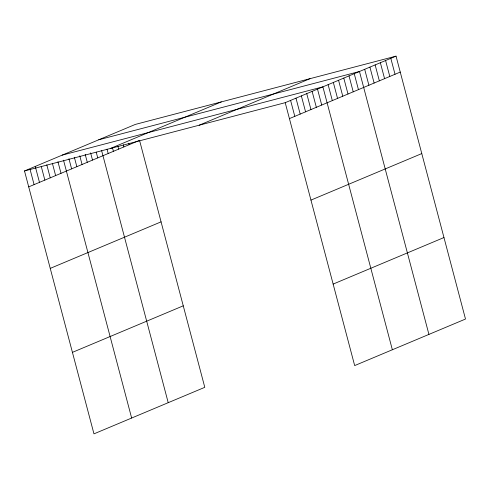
<?xml version="1.0" encoding="UTF-8"?>
<svg xmlns="http://www.w3.org/2000/svg" width="490" height="490" viewBox="0 0 490 490"><rect width="100%" height="100%" fill="white"/><g stroke="black" fill="none" stroke-linecap="round" stroke-linejoin="round"><path stroke-width="0.73" d="M28.708 186.886L139.54 140.354L204.789 387.327L93.964 433.858L24.5 170.955L135.326 124.417L396.036 56.142L465.5 319.045L354.674 365.583L285.211 102.673L396.036 56.142M110.532 148.421L221.364 101.889M199.179 125.207L310.005 78.676M289.418 118.611L400.25 72.079M50.243 268.385L161.069 221.854M310.954 200.11L421.78 153.578M72.428 352.359L183.254 305.827M333.139 284.084L443.965 237.546M98.753 139.773L359.464 71.497L428.928 334.407M62.181 155.128L322.892 86.853L392.355 349.762M24.5 170.955L285.211 102.673M390.812 58.334L395.026 74.272M385.587 60.527L389.801 76.465M380.363 62.726L384.577 78.657M375.138 64.919L379.352 80.85M369.913 67.112L374.127 83.049M364.689 69.304L368.897 85.242M354.239 73.69L358.447 89.627M349.015 75.883L353.223 91.82M343.79 78.082L347.998 94.013M338.566 80.274L342.773 96.212M333.341 82.467L337.549 98.404M328.116 84.66L332.324 100.597M317.508 89.113L321.722 105.05M312.124 91.373L316.338 107.31M306.74 93.633L310.954 109.57M301.362 95.893L305.57 111.83M295.978 98.153L300.186 114.09M290.595 100.413L294.802 116.351M128.705 143.294L129.09 144.74M123.29 144.764L123.866 146.939M117.876 146.234L118.641 149.132M112.455 147.704L113.417 151.324M107.041 149.168L108.192 153.517M101.626 150.638L168.217 402.682M96.212 152.108L97.743 157.903M90.601 152.856L92.518 160.095M85.187 154.326L87.287 162.294M79.772 155.796L82.063 164.487M74.351 157.266L76.838 166.68M68.937 158.729L71.614 168.872M63.522 160.199L131.645 418.037M57.949 161.737L61.011 173.325M52.375 163.274L55.627 175.585M46.795 164.811L50.243 177.846M41.221 166.343L44.859 180.106M35.268 166.429L39.476 182.366M30.074 169.418L34.092 184.626"/></g></svg>
